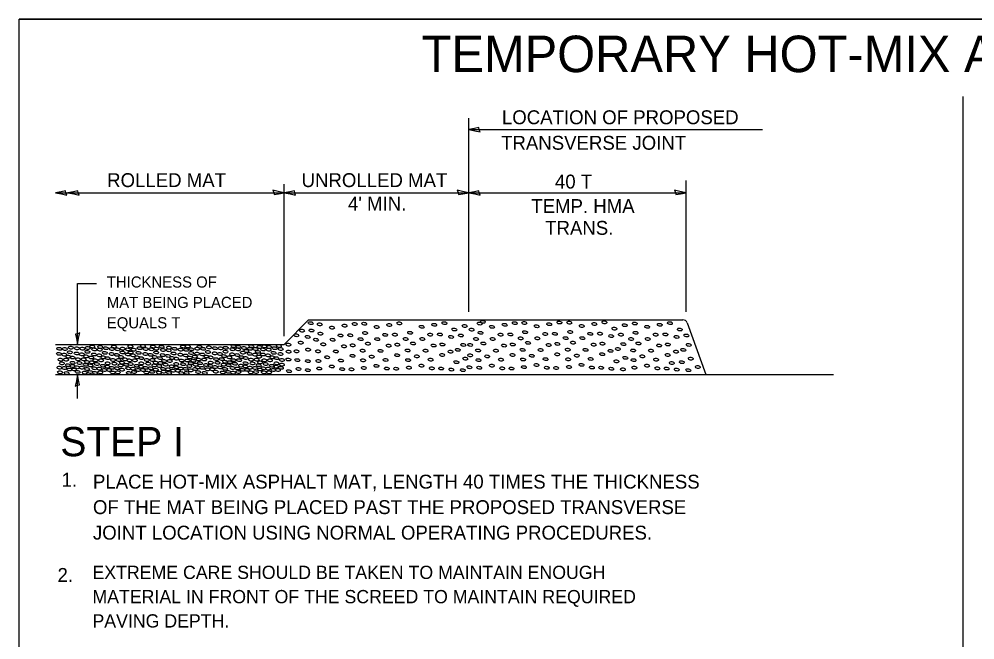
# Model space of a CAD drawing. Extents: x 458164 to 458952, y 241689 to 242189.
# Drawn here: x 458164.2 to 458556.9, y 241934.1 to 242189.3 of the extents above; entities that cross this region are included whole.
import ezdxf

# ---------------------------------------------------------------- set-up
doc = ezdxf.new("R2010")
doc.units = 0
for name, color, linetype in [('Level 35', 7, 'Continuous'), ('Level 59', 7, 'Continuous'), ('Level 60', 7, 'Continuous')]:
    doc.layers.add(name, color=color, linetype=linetype)

msp = doc.modelspace()

# ---------------------------------------------------------------- linework, layer by layer
at = {"layer": 'Level 35'}
for p in [(458164.18, 241689.28), (458951.68, 242189.28)]:
    msp.add_line(p, (458164.18, 242189.28), dxfattribs=at)
at = {"layer": 'Level 59'}
for p, q in [((458552.05, 241689.28), (458552.05, 242157.46)), ((458348.89, 242069.03), (458348.89, 242148.62)), ((458348.89, 242143.89), (458469.66, 242143.89)), ((458273.1, 242058.93), (458273.1, 242121.42)), ((458273.1, 242058.93), (458273.1, 242121.27)), ((458438.22, 242069.03), (458438.22, 242122.89)), ((458179.07, 242117.94), (458273.1, 242117.94)), ((458273.1, 242117.94), (458348.89, 242117.94)), ((458348.89, 242117.94), (458438.22, 242117.94)), ((458188.17, 242080.67), (458195.95, 242080.67)), ((458188.17, 242055.6), (458188.17, 242080.67)), ((458188.17, 242033.3), (458188.17, 242043.21))]:
    msp.add_line(p, q, dxfattribs=at)
for points in [[(458164.18, 242189.28), (458951.68, 242189.28), (458951.68, 241689.28), (458164.18, 241689.28)], [(458353.59, 242142.89), (458353.21, 242143.81), (458353.06, 242144.69), (458351.24, 242144.3), (458348.89, 242143.89), (458351.4, 242143.43)], [(458183.77, 242116.94), (458183.39, 242117.86), (458183.24, 242118.74), (458181.42, 242118.35), (458179.07, 242117.94), (458181.58, 242117.48)], [(458188.84, 242116.94), (458188.46, 242117.86), (458188.31, 242118.74), (458186.49, 242118.35), (458184.14, 242117.94), (458186.65, 242117.48)], [(458268.4, 242118.94), (458268.78, 242118.02), (458268.93, 242117.14), (458270.75, 242117.53), (458273.1, 242117.94), (458270.59, 242118.4)], [(458277.8, 242116.94), (458277.42, 242117.86), (458277.27, 242118.74), (458275.45, 242118.35), (458273.1, 242117.94), (458275.61, 242117.48)], [(458344.19, 242118.94), (458344.57, 242118.02), (458344.72, 242117.14), (458346.54, 242117.53), (458348.89, 242117.94), (458346.38, 242118.4)], [(458353.59, 242116.94), (458353.21, 242117.86), (458353.06, 242118.74), (458351.24, 242118.35), (458348.89, 242117.94), (458351.4, 242117.48)], [(458433.52, 242118.94), (458433.9, 242118.02), (458434.05, 242117.14), (458435.87, 242117.53), (458438.22, 242117.94), (458435.71, 242118.4)], [(458189.16, 242060.36), (458188.25, 242059.97), (458187.39, 242059.82), (458187.77, 242057.98), (458188.17, 242055.6), (458188.63, 242058.14)], [(458187.19, 242038.45), (458188.09, 242038.84), (458188.96, 242038.99), (458188.58, 242040.83), (458188.17, 242043.21), (458187.72, 242040.67)]]:
    msp.add_lwpolyline(points, close=True, dxfattribs=at)
at = {"layer": 'Level 60'}
for p, q in [((458273.1, 242055.6), (458283.07, 242065.7)), ((458283.07, 242065.7), (458348.89, 242065.7)), ((458348.89, 242065.7), (458436.9, 242065.7)), ((458438.67, 242064.45), (458446.3, 242043.21)), ((458179.07, 242055.6), (458273.1, 242055.6)), ((458179.07, 242043.21), (458498.77, 242043.21))]:
    msp.add_line(p, q, dxfattribs=at)
msp.add_ellipse((458436.9, 242063.79), major_axis=(0, 1.91), ratio=0.987106, start_param=5.061446, end_param=6.283185, dxfattribs=at)
for centre in [(458280.4, 242061.2), (458283.98, 242064.33), (458284.32, 242061.29), (458287.65, 242063.82), (458292.74, 242062.47), (458297.91, 242063.31), (458302.07, 242063.99), (458305.99, 242064.07), (458311.08, 242062.72), (458316.25, 242063.57), (458320.41, 242064.24), (458329.58, 242062.81), (458334.75, 242063.65), (458338.92, 242064.33), (458343, 242061.71), (458347.25, 242063.14), (458350.07, 242061.62), (458353.41, 242064.15), (458354.71, 242064.84), (458358.49, 242062.8), (458363.66, 242063.64), (458367.83, 242064.32), (458371.75, 242064.4), (458376.83, 242063.05), (458382, 242063.9), (458386.17, 242064.57), (458390.25, 242064.49), (458395.34, 242063.14), (458400.51, 242063.98), (458404.67, 242064.66), (458408.76, 242062.04), (458413.01, 242063.47), (458417.14, 242064.16), (458422.22, 242062.81), (458427.39, 242063.65), (458431.56, 242064.33), (458435.64, 242061.71), (458278.07, 242059.35), (458282.74, 242058.67), (458286.15, 242057.49), (458287.99, 242060.02), (458292.99, 242057.49), (458296.24, 242059.26), (458300.24, 242059.35), (458304.49, 242057.74), (458306.33, 242060.27), (458311.33, 242057.74), (458314.58, 242059.51), (458318.58, 242059.6), (458323, 242057.82), (458324.83, 242060.36), (458329.83, 242057.82), (458333.08, 242059.6), (458337.08, 242059.68), (458341.67, 242058.67), (458345.67, 242059.26), (458351.91, 242057.82), (458353.74, 242060.35), (458358.74, 242057.82), (458361.99, 242059.59), (458366, 242059.67), (458370.25, 242058.07), (458372.08, 242060.6), (458377.08, 242058.07), (458380.33, 242059.84), (458384.33, 242059.93), (458388.75, 242058.15), (458390.59, 242060.69), (458395.59, 242058.15), (458398.84, 242059.93), (458402.84, 242060.01), (458407.42, 242059), (458411.43, 242059.59), (458415.64, 242057.82), (458417.47, 242060.36), (458422.47, 242057.82), (458425.72, 242059.6), (458429.72, 242059.68), (458434.31, 242058.67), (458438.31, 242059.26), (458180.68, 242053.77), (458182.98, 242053.69), (458185.44, 242054.27), (458187.9, 242053.94), (458190.2, 242053.85), (458192.34, 242054.1), (458194.22, 242054.69), (458195.04, 242053.52), (458197.34, 242053.44), (458197.51, 242054.52), (458199.81, 242054.02), (458202.27, 242053.69), (458203.17, 242054.69), (458204.57, 242053.6), (458206.7, 242053.85), (458208.92, 242053.52), (458209.9, 242054.77), (458211.22, 242053.44), (458213.68, 242054.02), (458215.08, 242054.93), (458216.15, 242053.69), (458218.45, 242053.6), (458219.18, 242054.69), (458220.58, 242053.85), (458222.71, 242054.6), (458223.29, 242053.27), (458225.59, 242053.19), (458225.75, 242054.27), (458228.05, 242053.77), (458230.51, 242053.44), (458231.5, 242054.69), (458232.81, 242053.35), (458233.47, 242054.77), (458234.95, 242053.61), (458237.41, 242053.85), (458238.31, 242054.6), (458239.71, 242053.77), (458242.17, 242054.35), (458244.64, 242054.02), (458246.94, 242053.94), (458249.07, 242054.19), (458251.78, 242053.6), (458252.35, 242054.85), (458254.08, 242053.52), (458254.24, 242054.6), (458256.54, 242054.1), (458259.01, 242053.77), (458259.58, 242054.85), (458261.3, 242053.69), (458262.95, 242054.52), (458264.42, 242053.52), (458264.92, 242054.77), (458266.72, 242053.44), (458266.89, 242054.52), (458269.19, 242054.02), (458270.91, 242054.93), (458271.65, 242053.69), (458274.82, 242055.46), (458279.9, 242056.3), (458282.9, 242053.43), (458289.15, 242055.63), (458297.66, 242054.79), (458301.24, 242055.21), (458307.49, 242055.88), (458316, 242055.04), (458319.58, 242055.46), (458323.83, 242053.1), (458326, 242055.97), (458334.5, 242055.12), (458338.09, 242055.54), (458344.42, 242053.35), (458346.67, 242055.38), (458349.5, 242055.38), (458352.74, 242053.09), (458354.91, 242055.96), (458363.41, 242055.11), (458367, 242055.54), (458371.08, 242053.34), (458373.25, 242056.21), (458378.42, 242053.26), (458381.75, 242055.37), (458385.33, 242055.79), (458389.59, 242053.42), (458391.75, 242056.3), (458396.92, 242053.34), (458400.26, 242055.45), (458403.84, 242055.87), (458410.18, 242053.68), (458412.43, 242055.7), (458416.47, 242053.1), (458418.64, 242055.97), (458427.14, 242055.12), (458430.73, 242055.54), (458437.06, 242053.35), (458439.31, 242055.38), (458180.59, 242051.69), (458181.17, 242049.28), (458182.73, 242051.36), (458183.47, 242049.28), (458184.45, 242050.53), (458185.03, 242052.36), (458186.1, 242050.19), (458187.82, 242051.86), (458188.39, 242049.45), (458189.95, 242051.52), (458190.69, 242049.45), (458191.68, 242050.69), (458192.25, 242052.52), (458193.81, 242050.19), (458194.96, 242051.44), (458197.1, 242051.11), (458198.82, 242050.28), (458199.4, 242052.11), (458200.46, 242049.95), (458202.19, 242051.61), (458202.76, 242049.2), (458204.32, 242051.28), (458205.06, 242049.2), (458206.05, 242050.44), (458206.62, 242052.27), (458207.69, 242049.45), (458208.84, 242051.44), (458209.99, 242052.27), (458210.97, 242051.11), (458212.7, 242050.28), (458213.27, 242052.11), (458214.34, 242049.95), (458216.06, 242051.61), (458216.64, 242049.2), (458218.2, 242051.28), (458218.94, 242049.2), (458219.92, 242050.44), (458220.5, 242052.27), (458222.06, 242049.95), (458223.21, 242051.19), (458225.34, 242050.86), (458227.07, 242050.03), (458227.64, 242051.86), (458228.71, 242049.7), (458230.43, 242051.36), (458232.57, 242051.03), (458234.29, 242050.19), (458234.87, 242052.02), (458236.34, 242050.53), (458237.33, 242051.77), (458237.9, 242049.36), (458239.46, 242051.44), (458240.2, 242049.36), (458241.19, 242050.61), (458241.76, 242052.44), (458242.83, 242050.28), (458244.55, 242051.94), (458245.13, 242049.53), (458246.69, 242051.61), (458247.43, 242049.53), (458248.41, 242050.78), (458248.99, 242052.61), (458250.55, 242050.28), (458251.7, 242051.52), (458253.83, 242051.19), (458255.56, 242050.36), (458256.13, 242052.19), (458257.2, 242050.03), (458257.53, 242052.86), (458258.92, 242051.69), (458259.5, 242049.28), (458261.06, 242051.36), (458261.8, 242049.28), (458262.29, 242052.52), (458262.78, 242050.53), (458264.34, 242051.44), (458266.48, 242051.11), (458268.2, 242050.28), (458268.78, 242052.11), (458269.84, 242049.95), (458271.57, 242051.61), (458272.14, 242049.2), (458274.82, 242049.38), (458274.9, 242052.59), (458278.15, 242052.76), (458286.99, 242052.76), (458290.74, 242050.31), (458294.32, 242052.67), (458301.16, 242050.9), (458305.33, 242053.01), (458309.08, 242050.56), (458312.66, 242052.93), (458314.74, 242049.21), (458319.5, 242051.15), (458327.58, 242050.65), (458331.17, 242053.01), (458333.25, 242049.3), (458338, 242051.24), (458341.42, 242052.59), (458347.5, 242049.72), (458349.5, 242051.12), (458356.49, 242050.64), (458360.08, 242053), (458362.16, 242049.29), (458366.91, 242051.23), (458371.25, 242049.37), (458374.83, 242050.89), (458380.5, 242049.54), (458385.25, 242051.48), (458389.75, 242049.45), (458393.34, 242050.98), (458399.01, 242049.62), (458403.76, 242051.57), (458407.17, 242052.92), (458413.26, 242050.05), (458420.22, 242050.65), (458423.81, 242053.01), (458425.89, 242049.3), (458430.64, 242051.24), (458434.06, 242052.59), (458440.14, 242049.72), (458180.76, 242046.04), (458181.74, 242047.78), (458182.73, 242045.87), (458184.29, 242047.03), (458184.86, 242045.29), (458186.01, 242046.7), (458186.18, 242048.03), (458186.75, 242045.29), (458187.98, 242046.2), (458188.97, 242047.95), (458189.95, 242046.04), (458191.51, 242047.2), (458192.09, 242048.36), (458192.09, 242045.45), (458193.49, 242046.95), (458193.98, 242048.2), (458195.13, 242045.79), (458195.54, 242049.03), (458196.11, 242047.53), (458197.1, 242045.62), (458197.84, 242049.03), (458198.66, 242046.78), (458200.38, 242046.45), (458200.55, 242047.78), (458202.35, 242045.95), (458203.34, 242047.7), (458204.32, 242045.79), (458205.88, 242046.95), (458206.46, 242048.11), (458208.18, 242047.2), (458209, 242045.79), (458209.41, 242049.03), (458209.99, 242047.53), (458210.97, 242045.62), (458211.71, 242049.03), (458212.53, 242046.78), (458214.26, 242046.45), (458214.42, 242047.78), (458216.23, 242045.95), (458217.21, 242047.7), (458218.2, 242045.79), (458219.76, 242046.95), (458220.33, 242048.11), (458221.73, 242046.7), (458222.22, 242047.95), (458223.37, 242045.54), (458223.78, 242048.78), (458224.36, 242047.28), (458225.34, 242045.37), (458226.08, 242048.78), (458226.9, 242046.54), (458228.63, 242046.2), (458228.79, 242047.53), (458230.6, 242045.7), (458231.01, 242048.95), (458231.58, 242047.45), (458232.57, 242045.54), (458233.31, 242048.95), (458234.13, 242046.7), (458234.7, 242047.86), (458235.77, 242048.86), (458236.51, 242045.45), (458236.67, 242047.28), (458237.49, 242046.12), (458238.48, 242047.86), (458239.46, 242045.95), (458241.02, 242047.12), (458241.6, 242045.37), (458242.75, 242046.78), (458242.91, 242048.11), (458243.49, 242045.37), (458244.72, 242046.28), (458245.7, 242048.03), (458246.69, 242046.12), (458248.25, 242047.28), (458248.82, 242048.45), (458248.82, 242045.54), (458250.22, 242047.03), (458250.71, 242048.28), (458251.86, 242045.87), (458252.27, 242049.11), (458252.85, 242047.62), (458253.83, 242045.7), (458254.57, 242049.11), (458255.39, 242046.87), (458257.12, 242046.53), (458257.28, 242047.86), (458259.09, 242046.04), (458260.07, 242047.78), (458261.06, 242045.87), (458262.62, 242047.03), (458263.19, 242048.2), (458263.19, 242045.29), (458264.51, 242045.79), (458264.92, 242049.03), (458265.49, 242047.53), (458266.48, 242045.62), (458267.22, 242049.03), (458268.04, 242046.78), (458269.76, 242046.45), (458269.92, 242047.78), (458271.73, 242045.95), (458272.14, 242047.28), (458278.49, 242049.13), (458278.98, 242045.5), (458282.82, 242048.71), (458287.15, 242048.79), (458287.49, 242045.66), (458292.66, 242046.51), (458296.41, 242048.96), (458296.91, 242045.41), (458300.74, 242045.33), (458305.49, 242049.04), (458305.83, 242045.92), (458310.99, 242046.76), (458315.25, 242045.66), (458319.08, 242045.58), (458324, 242049.13), (458324.33, 242046), (458329.5, 242046.85), (458333.75, 242045.75), (458337.58, 242045.66), (458341.75, 242045.24), (458343.84, 242048.28), (458349.18, 242046.2), (458352.91, 242049.12), (458353.24, 242045.99), (458358.41, 242046.84), (458362.66, 242045.74), (458366.5, 242045.66), (458371.58, 242046.25), (458376.75, 242047.09), (458381, 242045.99), (458384.83, 242045.91), (458390.09, 242046.33), (458395.25, 242047.18), (458399.51, 242046.08), (458403.34, 242045.99), (458407.51, 242045.57), (458409.59, 242048.61), (458412.26, 242045.32), (458416.64, 242049.13), (458416.97, 242046), (458422.14, 242046.85), (458426.39, 242045.75), (458430.22, 242045.66), (458432.34, 242047.94), (458434.39, 242045.24), (458436.48, 242048.28), (458443.03, 242046.3), (458181, 242044.12), (458183.71, 242043.79), (458188.23, 242044.29), (458191.1, 242043.96), (458193.4, 242044.21), (458195.37, 242043.87), (458197.51, 242044.12), (458199.23, 242045.04), (458201.12, 242045.04), (458202.6, 242044.04), (458204.73, 242044.12), (458206.46, 242045.2), (458209.25, 242043.87), (458211.38, 242044.21), (458213.11, 242045.04), (458215, 242045.04), (458216.47, 242044.04), (458218.77, 242044.29), (458220.33, 242045.2), (458221.65, 242043.96), (458223.54, 242044.37), (458225.75, 242043.87), (458227.48, 242044.79), (458229.36, 242044.79), (458230.84, 242043.79), (458232.98, 242043.87), (458234.7, 242044.95), (458237.74, 242044.21), (458240.45, 242043.87), (458244.96, 242044.37), (458247.84, 242044.04), (458250.14, 242044.29), (458252.11, 242043.96), (458254.24, 242044.21), (458255.97, 242045.12), (458257.86, 242045.12), (458259.33, 242044.12), (458261.47, 242044.21), (458264.75, 242044.12), (458266.89, 242044.12), (458268.61, 242045.04), (458270.5, 242045.04), (458275.07, 242044.57), (458282.82, 242044.99), (458346.5, 242044.99), (458439.14, 242044.99)]:
    msp.add_ellipse(centre, major_axis=(-0.983, 0.145), ratio=0.591315, dxfattribs=at)

# ---------------------------------------------------------------- texts
at = {"layer": 'Level 59'}
for s, height, p in [('TEMPORARY HOT-MIX ASPHALT TRANSITIONS', 15, (458329.53, 242167.48)), ('LOCATION OF PROPOSED', 5.7155, (458362.55, 242146.08)), ('TRANSVERSE JOINT', 5.7155, (458362.21, 242135.59)), ('ROLLED MAT', 5.715, (458200.35, 242120.24)), ('UNROLLED MAT', 5.7155, (458280.24, 242120.24)), ('40 T', 5.715, (458384.33, 242119.65)), ("4' MIN.", 5.715, (458299.31, 242110.61)), ('TEMP. HMA', 5.715, (458374.61, 242109.58)), ('TRANS.', 5.715, (458380.32, 242100.62)), ('THICKNESS OF ', 4.5724, (458200.22, 242078.94)), ('MAT BEING PLACED', 4.5724, (458200.22, 242070.56)), ('EQUALS T', 4.572, (458200.22, 242062.18)), ('STEP I', 12, (458181.11, 242009.62)), ('1.', 5.715, (458181.64, 241997.1)), ('PLACE HOT-MIX ASPHALT MAT, LENGTH 40 TIMES THE THICKNESS', 5.7155, (458194.51, 241996.32)), ('OF THE MAT BEING PLACED PAST THE PROPOSED TRANSVERSE', 5.7155, (458194.51, 241985.84)), ('JOINT LOCATION USING NORMAL OPERATING PROCEDURES.', 5.7155, (458194.51, 241975.36)), ('2.', 5.715, (458179.95, 241957.96)), ('EXTREME CARE SHOULD BE TAKEN TO MAINTAIN ENOUGH', 5.4445, (458194.31, 241959.18)), ('MATERIAL IN FRONT OF THE SCREED TO MAINTAIN REQUIRED', 5.4445, (458194.31, 241949.2)), ('PAVING DEPTH.', 5.4445, (458194.31, 241939.22))]:
    msp.add_text(s, height=height, dxfattribs=at).set_placement(p)

doc.saveas('drawing.dxf')
